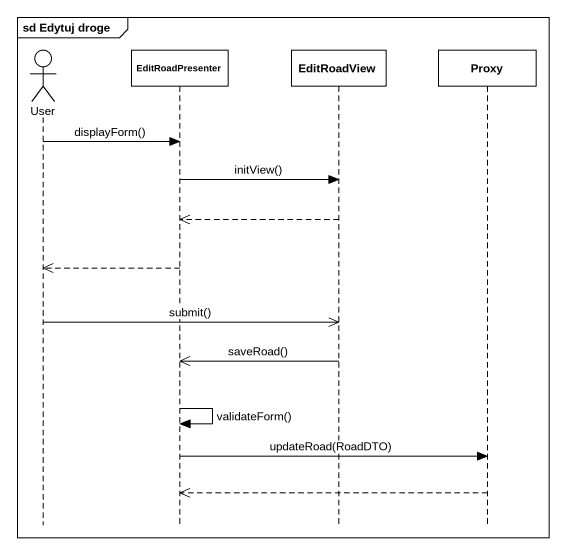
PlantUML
@startuml
mainframe sd Edytuj droge
hide footbox
actor User
participant EditRoadPresenter
participant EditRoadView
participant Proxy

User -> EditRoadPresenter : displayForm()
EditRoadPresenter -> EditRoadView : initView()
EditRoadView -->> EditRoadPresenter
EditRoadPresenter -->> User
User ->> EditRoadView : submit()
EditRoadView ->> EditRoadPresenter : saveRoad()
EditRoadPresenter -> EditRoadPresenter : validateForm()
EditRoadPresenter -> Proxy : updateRoad(RoadDTO)
Proxy -->> EditRoadPresenter
@enduml
